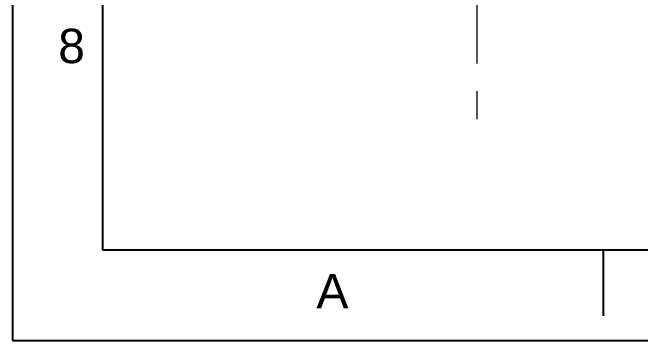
# Model space of a CAD drawing. Header units: inches. Extents: x 5272 to 5866, y -631 to 209.
# Drawn here: x 5272.3 to 5411.3, y -631 to -558.4 of the extents above; entities that cross this region are included whole.
import ezdxf

# ---------------------------------------------------------------- set-up
doc = ezdxf.new("R2010")
doc.units = ezdxf.units.IN
doc.header["$LTSCALE"] = 4.84
doc.header["$MEASUREMENT"] = 0
doc.linetypes.add('CENTERX2', pattern=[20.32, 12.7, -2.54, 2.54, -2.54])
doc.layers.add('CENTER', color=1, linetype='CENTERX2', lineweight=15)
doc.layers.add('FORM', color=7, linetype='CONTINUOUS')
doc.styles.get("Standard").update_dxf_attribs({"font": 'arial.ttf'})

msp = doc.modelspace()

# ---------------------------------------------------------------- linework, layer by layer
at = {"layer": 'CENTER', "ltscale": 0.5}
msp.add_lwpolyline([(5375.04, -293.09), (5375.04, -583.78)], dxfattribs=at)
at = {"layer": 'FORM'}
for p, q in [((5272.26, 209.03), (5272.26, -630.97)), ((5292.26, -610.97), (5292.26, 189.03)), ((5846.26, -610.97), (5292.26, -610.97)), ((5403.06, -610.98), (5403.06, -625.51)), ((5272.26, -630.97), (5866.26, -630.97))]:
    msp.add_line(p, q, dxfattribs=at)

# ---------------------------------------------------------------- texts
at = {"layer": 'FORM', "char_height": 7.62, "attachment_point": 5}
for s, width, insert in [('8', 50, (5285.32, -565.85)), ('A', 10, (5343.08, -620.05))]:
    msp.add_mtext_dynamic_manual_height_columns(s, width=width, gutter_width=12.5, heights=[0], dxfattribs=dict(at, insert=insert))

doc.saveas('drawing.dxf')
